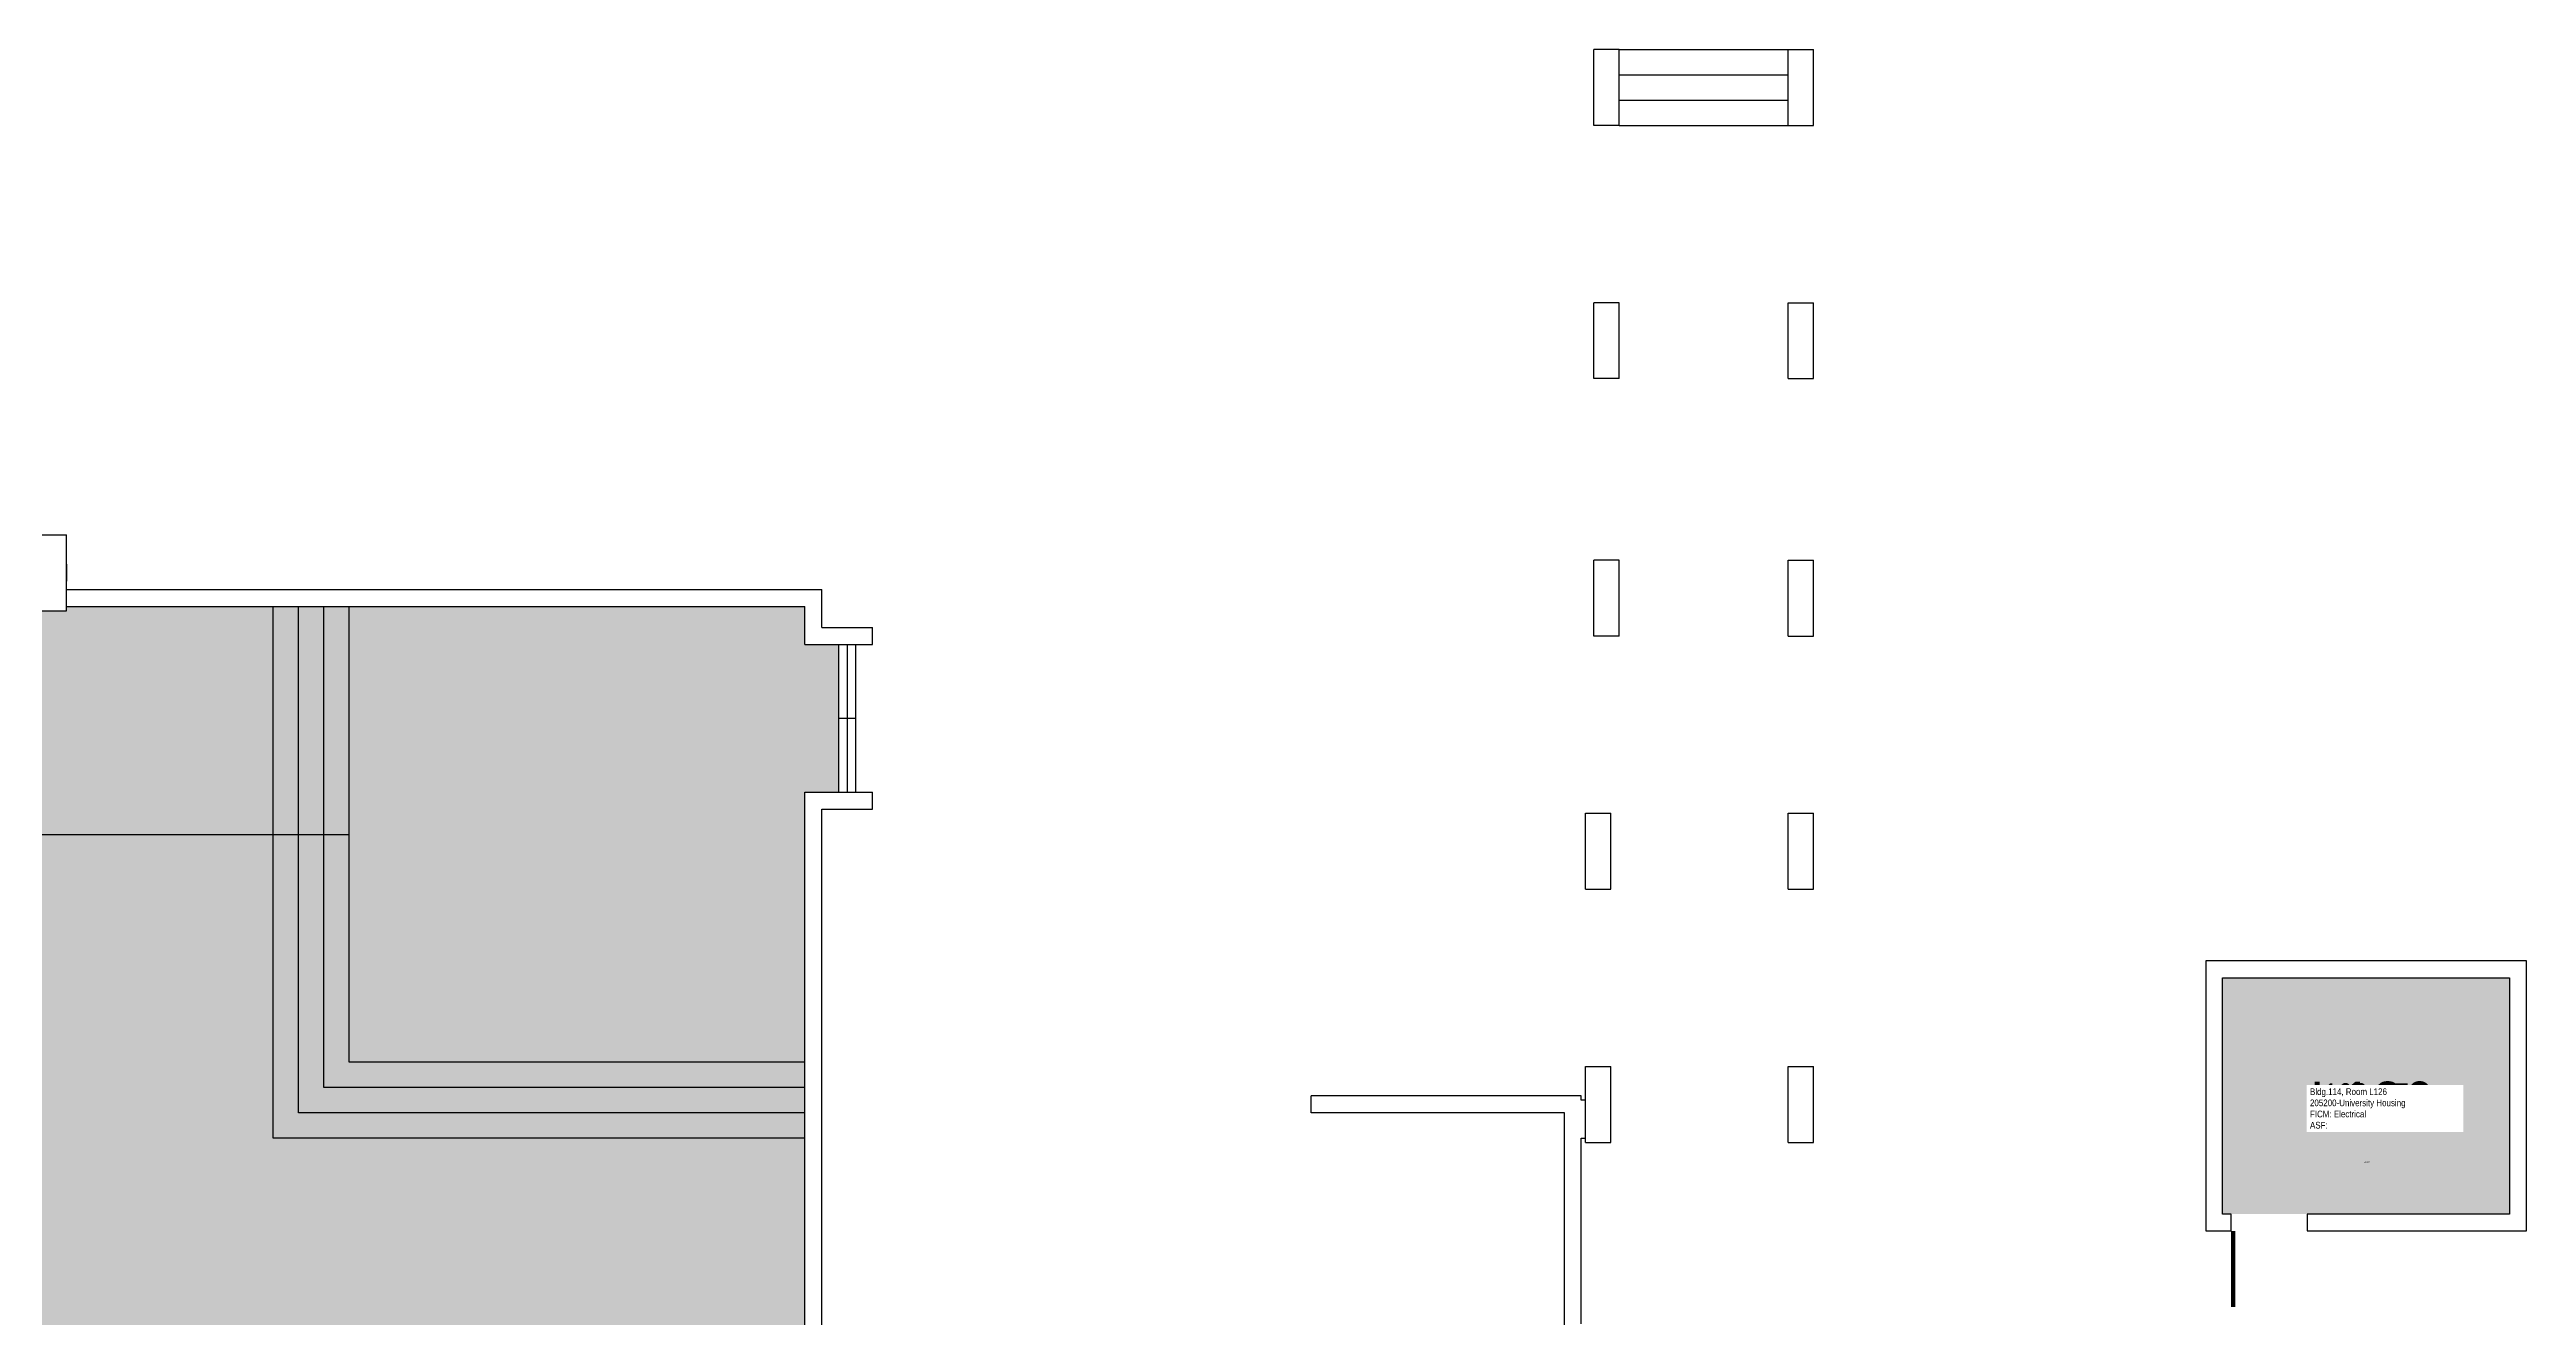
# Model space of a CAD drawing. Header units: inches. Extents: x 0 to 3804, y 0 to 1800.
# Drawn here: x 2630 to 3804, y 1199 to 1800 of the extents above; entities that cross this region are included whole.
import ezdxf
from ezdxf.enums import TextEntityAlignment as Align

# ---------------------------------------------------------------- set-up
doc = ezdxf.new("R2010")
doc.units = ezdxf.units.IN
doc.header["$MEASUREMENT"] = 0
for name, color, linetype in [('A-COLS', 5, 'CONTINUOUS'), ('A-DOOR', 2, 'CONTINUOUS'), ('A-FLOR', 3, 'CONTINUOUS'), ('A-GLAZ', 1, 'CONTINUOUS'), ('A-IDEN-RNUM', 7, 'CONTINUOUS'), ('A-IDEN-SNUM', 4, 'CONTINUOUS'), ('A-IDEN-VNUM', 4, 'CONTINUOUS'), ('A-SITE', 3, 'CONTINUOUS'), ('A-WALL', 5, 'CONTINUOUS'), ('AREA-TEXT', 3, 'CONTINUOUS'), ('Rooms-Category-Color', 7, 'CONTINUOUS'), ('Rooms-College-Color', 7, 'CONTINUOUS'), ('Rooms-Department-Color', 7, 'CONTINUOUS'), ('Rooms-Division-Color', 7, 'CONTINUOUS'), ('Rooms-Information', 7, 'CONTINUOUS')]:
    doc.layers.add(name, color=color, linetype=linetype)
doc.styles.add('CP_AREA', font='arial.ttf', dxfattribs={"height": 15})
doc.styles.add('CP_ROOMSNUMBER', font='arial.ttf', dxfattribs={"height": 1})
doc.styles.add('CP_ROOMVNUMBER', font='arial.ttf', dxfattribs={"width": 0.85, "height": 0.075})

msp = doc.modelspace()

# ---------------------------------------------------------------- hatches: boundary and pattern name
at = {"layer": 'Rooms-Category-Color', "true_color": 0x728ef3}
msp.add_hatch(color=171, dxfattribs=at).paths.add_polyline_path([(2640, 942.4), (2640, 944), (2398, 944), (2398, 946), (2396, 946), (2396, 1054), (2398, 1054), (2398, 1066), (2396, 1066), (2396, 1174), (2398, 1174), (2398, 1186), (2396, 1186), (2396, 1294), (2398, 1294), (2398, 1306), (2396, 1306), (2396, 1414), (2398, 1414), (2398, 1426), (2396, 1426), (2396, 1428), (2396, 1534), (2398, 1534), (2398, 1536), (2506, 1536), (2506, 1534), (2518, 1534), (2518, 1536), (2626, 1536), (2626, 1534), (2638, 1534), (2638, 1536), (2988, 1536), (2988, 1518), (3004, 1518), (3004, 1448), (2988, 1448), (2988, 1186), (2986, 1186), (2986, 1174), (2988, 1174), (2988, 1066), (2986, 1066), (2986, 1054), (2988, 1054), (2988, 946), (2986, 946), (2986, 942)])
at = {"layer": 'Rooms-Category-Color', "true_color": 0xadadad}
msp.add_hatch(color=253, dxfattribs=at).paths.add_polyline_path([(3660, 1360), (3796, 1360), (3796, 1248), (3660, 1248)])
at = {"layer": 'Rooms-College-Color', "true_color": 0xadadad}
for points in [[(2640, 942.4), (2640, 944), (2398, 944), (2398, 946), (2396, 946), (2396, 1054), (2398, 1054), (2398, 1066), (2396, 1066), (2396, 1174), (2398, 1174), (2398, 1186), (2396, 1186), (2396, 1294), (2398, 1294), (2398, 1306), (2396, 1306), (2396, 1414), (2398, 1414), (2398, 1426), (2396, 1426), (2396, 1428), (2396, 1534), (2398, 1534), (2398, 1536), (2506, 1536), (2506, 1534), (2518, 1534), (2518, 1536), (2626, 1536), (2626, 1534), (2638, 1534), (2638, 1536), (2988, 1536), (2988, 1518), (3004, 1518), (3004, 1448), (2988, 1448), (2988, 1186), (2986, 1186), (2986, 1174), (2988, 1174), (2988, 1066), (2986, 1066), (2986, 1054), (2988, 1054), (2988, 946), (2986, 946), (2986, 942)], [(3660, 1360), (3796, 1360), (3796, 1248), (3660, 1248)]]:
    msp.add_hatch(color=253, dxfattribs=at).paths.add_polyline_path(points)
at = {"layer": 'Rooms-Department-Color', "true_color": 0x604aed}
msp.add_hatch(color=173, dxfattribs=at).paths.add_polyline_path([(2640, 942.4), (2640, 944), (2398, 944), (2398, 946), (2396, 946), (2396, 1054), (2398, 1054), (2398, 1066), (2396, 1066), (2396, 1174), (2398, 1174), (2398, 1186), (2396, 1186), (2396, 1294), (2398, 1294), (2398, 1306), (2396, 1306), (2396, 1414), (2398, 1414), (2398, 1426), (2396, 1426), (2396, 1428), (2396, 1534), (2398, 1534), (2398, 1536), (2506, 1536), (2506, 1534), (2518, 1534), (2518, 1536), (2626, 1536), (2626, 1534), (2638, 1534), (2638, 1536), (2988, 1536), (2988, 1518), (3004, 1518), (3004, 1448), (2988, 1448), (2988, 1186), (2986, 1186), (2986, 1174), (2988, 1174), (2988, 1066), (2986, 1066), (2986, 1054), (2988, 1054), (2988, 946), (2986, 946), (2986, 942)])
at = {"layer": 'Rooms-Department-Color', "true_color": 0xacacac}
msp.add_hatch(color=253, dxfattribs=at).paths.add_polyline_path([(3660, 1360), (3796, 1360), (3796, 1248), (3660, 1248)])
at = {"layer": 'Rooms-Division-Color', "true_color": 0x604aed}
msp.add_hatch(color=173, dxfattribs=at).paths.add_polyline_path([(2640, 942.4), (2640, 944), (2398, 944), (2398, 946), (2396, 946), (2396, 1054), (2398, 1054), (2398, 1066), (2396, 1066), (2396, 1174), (2398, 1174), (2398, 1186), (2396, 1186), (2396, 1294), (2398, 1294), (2398, 1306), (2396, 1306), (2396, 1414), (2398, 1414), (2398, 1426), (2396, 1426), (2396, 1428), (2396, 1534), (2398, 1534), (2398, 1536), (2506, 1536), (2506, 1534), (2518, 1534), (2518, 1536), (2626, 1536), (2626, 1534), (2638, 1534), (2638, 1536), (2988, 1536), (2988, 1518), (3004, 1518), (3004, 1448), (2988, 1448), (2988, 1186), (2986, 1186), (2986, 1174), (2988, 1174), (2988, 1066), (2986, 1066), (2986, 1054), (2988, 1054), (2988, 946), (2986, 946), (2986, 942)])
at = {"layer": 'Rooms-Division-Color', "true_color": 0xadadad}
msp.add_hatch(color=253, dxfattribs=at).paths.add_polyline_path([(3660, 1360), (3796, 1360), (3796, 1248), (3660, 1248)])

# ---------------------------------------------------------------- linework, layer by layer
at = {"layer": 'A-COLS'}
for p, q in [((2626, 1570), (2638, 1570)), ((2638, 1534), (2638, 1570)), ((2638, 1556), (2638, 1548)), ((2626, 1534), (2638, 1534)), ((3356, 1302), (3356, 1304)), ((3348, 1008), (3348, 1296)), ((3356, 1284), (3358, 1284)), ((3356, 1196), (3356, 1284))]:
    msp.add_line(p, q, dxfattribs=at)
at = {"layer": 'A-DOOR'}
msp.add_lwpolyline([(3665, 1240, 2, 2, 0), (3665, 1204, 0, 0, 0.414214), (3700, 1240, 0, 0, 0.814237)], format="xyseb", dxfattribs=at)
at = {"layer": 'A-FLOR'}
for points in [[(2988, 1284), (2736, 1284), (2736, 1536)], [(2988, 1296), (2748, 1296), (2748, 1536)], [(2988, 1308), (2760, 1308), (2760, 1536)], [(2988, 1320), (2772, 1320), (2772, 1536)]]:
    msp.add_lwpolyline(points, dxfattribs=at)
at = {"layer": 'A-GLAZ'}
for p, q in [((3004, 1518), (3004, 1448)), ((3008, 1518), (3008, 1448)), ((3012, 1518), (3012, 1448)), ((3004, 1483), (3012, 1483))]:
    msp.add_line(p, q, dxfattribs=at)
at = {"layer": 'A-SITE'}
for p, q in [((3362, 1764), (3362, 1800)), ((3374, 1800), (3362, 1800)), ((3374, 1764), (3374, 1800)), ((3374, 1800), (3454, 1800)), ((3454, 1764), (3454, 1800)), ((3454, 1800), (3466, 1800)), ((3466, 1764), (3466, 1800)), ((3374, 1788), (3454, 1788)), ((3374, 1776), (3454, 1776)), ((3374, 1764), (3362, 1764)), ((3374, 1764), (3454, 1764)), ((3454, 1764), (3466, 1764)), ((3362, 1644), (3362, 1680)), ((3374, 1680), (3362, 1680)), ((3374, 1644), (3374, 1680)), ((3454, 1644), (3454, 1680)), ((3454, 1680), (3466, 1680)), ((3466, 1644), (3466, 1680)), ((3374, 1644), (3362, 1644)), ((3454, 1644), (3466, 1644)), ((3362, 1522), (3362, 1558)), ((3374, 1558), (3362, 1558)), ((3374, 1522), (3374, 1558)), ((3454, 1522), (3454, 1558)), ((3454, 1558), (3466, 1558)), ((3466, 1522), (3466, 1558)), ((3374, 1522), (3362, 1522)), ((3454, 1522), (3466, 1522)), ((3358, 1438), (3370, 1438)), ((3358, 1402), (3358, 1438)), ((3370, 1402), (3370, 1438)), ((3454, 1402), (3454, 1438)), ((3454, 1438), (3466, 1438)), ((3466, 1402), (3466, 1438)), ((2396, 1428), (2772, 1428)), ((3358, 1402), (3370, 1402)), ((3454, 1402), (3466, 1402)), ((3358, 1318), (3370, 1318)), ((3358, 1282), (3358, 1318)), ((3370, 1282), (3370, 1318)), ((3454, 1318), (3466, 1318)), ((3454, 1282), (3454, 1318)), ((3466, 1282), (3466, 1318)), ((3358, 1282), (3370, 1282)), ((3454, 1282), (3466, 1282))]:
    msp.add_line(p, q, dxfattribs=at)
at = {"layer": 'A-WALL'}
for p, q in [((2638, 1544), (2996, 1544)), ((2996, 1526), (2996, 1544)), ((2638, 1536), (2988, 1536)), ((2988, 1518), (2988, 1536)), ((2988, 1518), (3020, 1518)), ((2996, 1526), (3020, 1526)), ((3020, 1518), (3020, 1526)), ((2988, 1186), (2988, 1448)), ((2988, 1448), (3020, 1448)), ((3020, 1440), (3020, 1448)), ((2996, 1186), (2996, 1440)), ((2996, 1440), (3020, 1440)), ((3356, 1304), (3228, 1304)), ((3228, 1296), (3228, 1304)), ((3348, 1296), (3228, 1296)), ((3358, 1302), (3356, 1302))]:
    msp.add_line(p, q, dxfattribs=at)
msp.add_lwpolyline([(3664, 1248), (3660, 1248), (3660, 1360), (3796, 1360), (3796, 1248), (3700, 1248), (3700, 1240), (3804, 1240), (3804, 1368), (3652, 1368), (3652, 1240), (3664, 1240)], close=True, dxfattribs=at)

# ---------------------------------------------------------------- texts
at = {"layer": 'A-IDEN-RNUM', "style": 'CP_ROOMSNUMBER'}
msp.add_text('L126-00', height=0.36, dxfattribs=at).set_placement((3726.9, 1272.6))
at = {"layer": 'A-IDEN-SNUM', "style": 'CP_ROOMSNUMBER'}
msp.add_text('1140L12600', height=0.36, dxfattribs=at).set_placement((3726.9, 1272.6))
at = {"layer": 'A-IDEN-VNUM', "style": 'CP_ROOMVNUMBER', "width": 0.85}
msp.add_text('L126', height=22.24, dxfattribs=at).set_placement((3701.4, 1288.5))
at = {"layer": 'AREA-TEXT', "style": 'CP_AREA', "width": 0.75}
msp.add_text('106 SF', height=12, dxfattribs=at).set_placement((3728, 1304), align=Align.MIDDLE_CENTER)

# ---------------------------------------------------------------- next in the draw order: texts
at = {"layer": 'Rooms-Information', "insert": (3701.4, 1288.5), "char_height": 3.177, "width": 71.16, "attachment_point": 7, "style": 'CP_ROOMVNUMBER', "bg_fill": 3, "box_fill_scale": 1.5, "bg_fill_color": 256, "bg_fill_true_color": 13158600, "bg_fill_transparency": 0}
msp.add_mtext('Bldg.114, Room L126^M^J205200-University Housing^M^JFICM: Electrical^M^JASF: ', dxfattribs=at)

doc.saveas('drawing.dxf')
